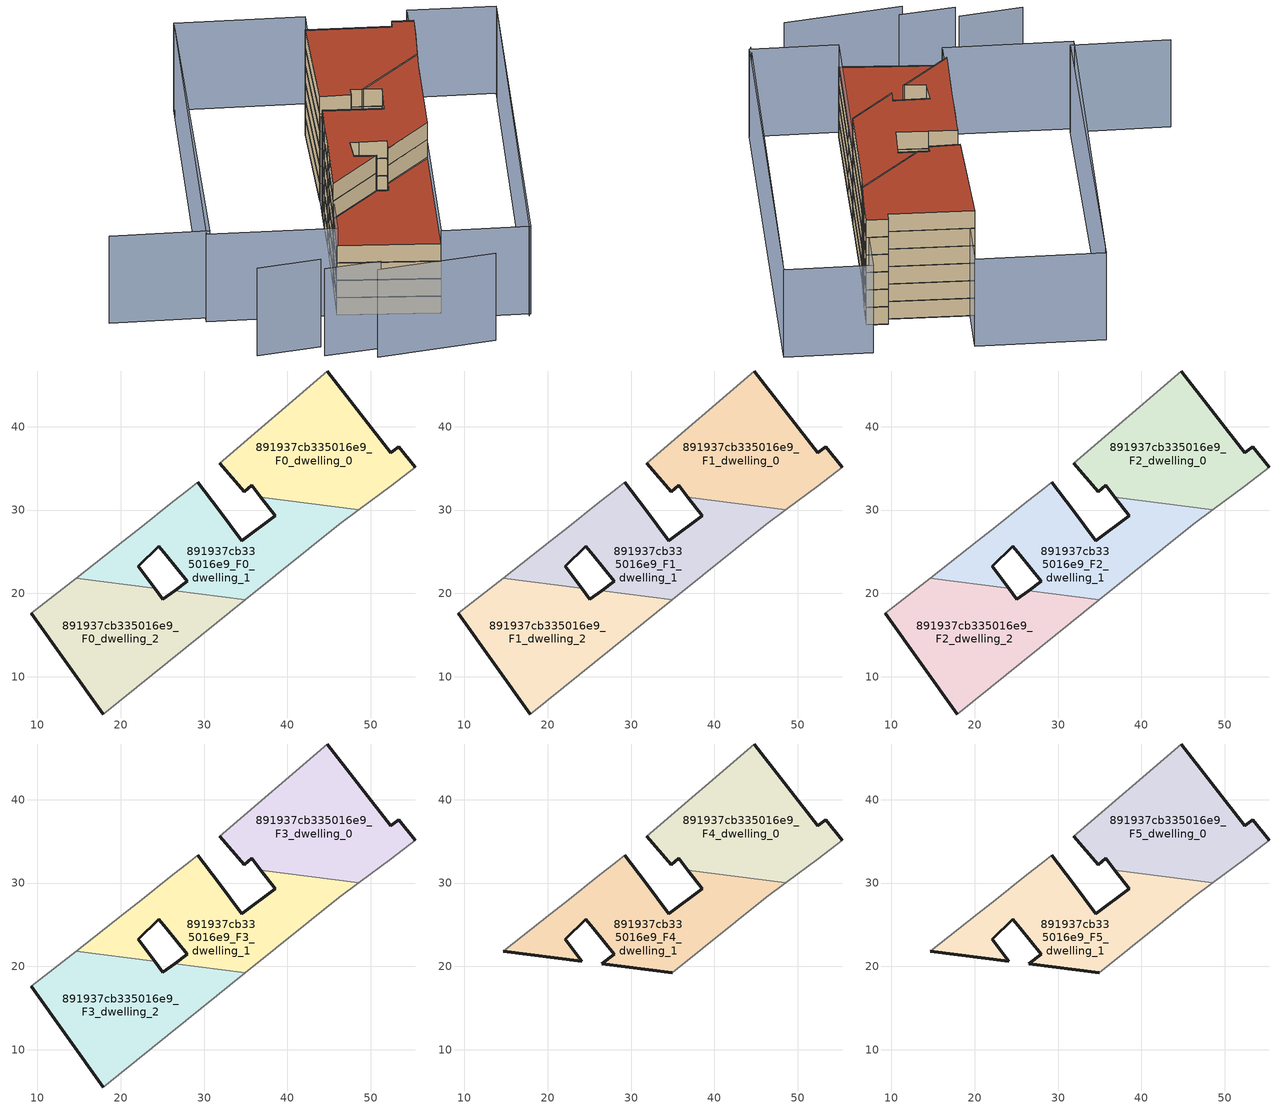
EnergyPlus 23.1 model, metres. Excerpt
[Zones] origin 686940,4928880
891937cb335016e9_F0_dwelling_0
 floor ground (EU_floor_Construction): 52.44,32.91 55.33,35.12 53.36,37.62 52.38,36.86 44.78,46.68 31.89,35.58 34.81,32.18 35.7,32.95 36.78,31.55 48.57,30.05 z0
 wall outside (EU_wall_Construction): 44.78,46.68 52.38,36.86 53.36,37.62 55.33,35.12 / 36.78,31.55 35.7,32.95 34.81,32.18 31.89,35.58 z0:3
 wall adiabatic (EU_wall_Construction): 31.89,35.58 44.78,46.68 / 55.33,35.12 52.44,32.91 48.57,30.05 z0:3
 wall to 891937cb335016e9_F0_dwelling_1 (EU_wall_Construction): 48.57,30.05 36.78,31.55 z0:3
891937cb335016e9_F0_dwelling_1
 floor ground (EU_floor_Construction): 46.22,28.31 48.57,30.05 36.78,31.55 38.51,29.33 34.5,26.32 31.73,30 29.21,33.35 28.31,32.63 25.92,30.73 22.51,28.01 20.38,26.31 14.65,21.83 24.05,20.63 22.09,23.27 24.58,25.64 25.44,24.57 27.97,21.43 26.46,20.32 34.93,19.24 z0
 wall outside (EU_wall_Construction): 26.46,20.32 27.97,21.43 25.44,24.57 24.58,25.64 22.09,23.27 24.05,20.63 / 29.21,33.35 31.73,30 34.5,26.32 38.51,29.33 36.78,31.55 z0:3
 wall adiabatic (EU_wall_Construction): 48.57,30.05 46.22,28.31 34.93,19.24 / 14.65,21.83 20.38,26.31 22.51,28.01 25.92,30.73 28.31,32.63 29.21,33.35 z0:3
 wall to 891937cb335016e9_F0_dwelling_2 (EU_wall_Construction): 34.93,19.24 26.46,20.32 / 24.04,20.63 14.65,21.83 z0:3
891937cb335016e9_F0_dwelling_2
 floor ground (EU_floor_Construction): 29.65,14.99 34.93,19.24 26.46,20.32 25.05,19.27 24.05,20.63 14.65,21.83 9.26,17.6 17.89,5.52 z0
 wall outside (EU_wall_Construction): 17.89,5.52 9.26,17.6 / 24.05,20.63 25.05,19.27 26.46,20.32 z0:3
 wall adiabatic (EU_wall_Construction): 34.93,19.24 29.65,14.99 17.89,5.52 / 9.26,17.6 14.65,21.83 z0:3
891937cb335016e9_F1_dwelling_0
 floor to 891937cb335016e9_F0_dwelling_0 (EU_floor_Construction): 52.44,32.91 55.33,35.12 53.36,37.62 52.38,36.86 44.78,46.68 31.89,35.58 34.81,32.18 35.7,32.95 36.78,31.55 48.57,30.05 z3
 wall outside (EU_wall_Construction): 44.78,46.68 52.38,36.86 53.36,37.62 55.33,35.12 / 36.78,31.55 35.7,32.95 34.81,32.18 31.89,35.58 z3:6
 wall adiabatic (EU_wall_Construction): 31.89,35.58 44.78,46.68 / 55.33,35.12 52.44,32.91 48.57,30.05 z3:6
 wall to 891937cb335016e9_F1_dwelling_1 (EU_wall_Construction): 48.57,30.05 36.78,31.55 z3:6
891937cb335016e9_F1_dwelling_1
 floor to 891937cb335016e9_F0_dwelling_1 (EU_floor_Construction): 46.22,28.31 48.57,30.05 36.78,31.55 38.51,29.33 34.5,26.32 31.73,30 29.21,33.35 28.31,32.63 25.92,30.73 22.51,28.01 20.38,26.31 14.65,21.83 24.04,20.63 22.09,23.27 24.58,25.64 25.44,24.57 27.97,21.43 26.46,20.32 34.93,19.24 z3
 wall outside (EU_wall_Construction): 26.46,20.32 27.97,21.43 25.44,24.57 24.58,25.64 22.09,23.27 24.05,20.63 / 29.21,33.35 31.73,30 34.5,26.32 38.51,29.33 36.78,31.55 z3:6
 wall adiabatic (EU_wall_Construction): 48.57,30.05 46.22,28.31 34.93,19.24 / 14.65,21.83 20.38,26.31 22.51,28.01 25.92,30.73 28.31,32.63 29.21,33.35 z3:6
 wall to 891937cb335016e9_F1_dwelling_2 (EU_wall_Construction): 34.93,19.24 26.46,20.32 / 24.04,20.63 14.65,21.83 z3:6
891937cb335016e9_F1_dwelling_2
 floor to 891937cb335016e9_F0_dwelling_2 (EU_floor_Construction): 29.65,14.99 34.93,19.24 26.46,20.32 25.05,19.27 24.04,20.63 14.65,21.83 9.26,17.6 17.89,5.52 z3
 wall outside (EU_wall_Construction): 17.89,5.52 9.26,17.6 / 24.05,20.63 25.05,19.27 26.46,20.32 z3:6
 wall adiabatic (EU_wall_Construction): 34.93,19.24 29.65,14.99 17.89,5.52 / 9.26,17.6 14.65,21.83 z3:6
891937cb335016e9_F2_dwelling_0
 floor to 891937cb335016e9_F1_dwelling_0 (EU_floor_Construction): 52.44,32.91 55.33,35.12 53.36,37.62 52.38,36.86 44.78,46.68 31.89,35.58 34.81,32.18 35.7,32.95 36.78,31.55 48.57,30.05 z6
 wall outside (EU_wall_Construction): 44.78,46.68 52.38,36.86 53.36,37.62 55.33,35.12 / 36.78,31.55 35.7,32.95 34.81,32.18 31.89,35.58 z6:9
 wall adiabatic (EU_wall_Construction): 31.89,35.58 44.78,46.68 / 55.33,35.12 52.44,32.91 48.57,30.05 z6:9
 wall to 891937cb335016e9_F2_dwelling_1 (EU_wall_Construction): 48.57,30.05 36.78,31.55 z6:9
891937cb335016e9_F2_dwelling_1
 floor to 891937cb335016e9_F1_dwelling_1 (EU_floor_Construction): 46.22,28.31 48.57,30.05 36.78,31.55 38.51,29.33 34.5,26.32 31.73,30 29.21,33.35 28.31,32.63 25.92,30.73 22.51,28.01 20.38,26.31 14.65,21.83 24.04,20.63 22.09,23.27 24.58,25.64 25.44,24.57 27.97,21.43 26.46,20.32 34.93,19.24 z6
 wall outside (EU_wall_Construction): 26.46,20.32 27.97,21.43 25.44,24.57 24.58,25.64 22.09,23.27 24.05,20.63 / 29.21,33.35 31.73,30 34.5,26.32 38.51,29.33 36.78,31.55 z6:9
 wall adiabatic (EU_wall_Construction): 48.57,30.05 46.22,28.31 34.93,19.24 / 14.65,21.83 20.38,26.31 22.51,28.01 25.92,30.73 28.31,32.63 29.21,33.35 z6:9
 wall to 891937cb335016e9_F2_dwelling_2 (EU_wall_Construction): 34.93,19.24 26.46,20.32 / 24.04,20.63 14.65,21.83 z6:9
891937cb335016e9_F2_dwelling_2
 floor to 891937cb335016e9_F1_dwelling_2 (EU_floor_Construction): 29.65,14.99 34.93,19.24 26.46,20.32 25.05,19.27 24.04,20.63 14.65,21.83 9.26,17.6 17.89,5.52 z6
 wall outside (EU_wall_Construction): 17.89,5.52 9.26,17.6 / 24.05,20.63 25.05,19.27 26.46,20.32 z6:9
 wall adiabatic (EU_wall_Construction): 34.93,19.24 29.65,14.99 17.89,5.52 / 9.26,17.6 14.65,21.83 z6:9
891937cb335016e9_F3_dwelling_0
 floor to 891937cb335016e9_F2_dwelling_0 (EU_floor_Construction): 52.44,32.91 55.33,35.12 53.36,37.62 52.38,36.86 44.78,46.68 31.89,35.58 34.81,32.18 35.7,32.95 36.78,31.55 48.57,30.05 z9
 wall outside (EU_wall_Construction): 44.78,46.68 52.38,36.86 53.36,37.62 55.33,35.12 / 36.78,31.55 35.7,32.95 34.81,32.18 31.89,35.58 z9:12
 wall adiabatic (EU_wall_Construction): 31.89,35.58 44.78,46.68 / 55.33,35.12 52.44,32.91 48.57,30.05 z9:12
 wall to 891937cb335016e9_F3_dwelling_1 (EU_wall_Construction): 48.57,30.05 36.78,31.55 z9:12
891937cb335016e9_F3_dwelling_1
 floor to 891937cb335016e9_F2_dwelling_1 (EU_floor_Construction): 46.22,28.31 48.57,30.05 36.78,31.55 38.51,29.33 34.5,26.32 31.73,30 29.21,33.35 28.31,32.63 25.92,30.73 22.51,28.01 20.38,26.31 14.65,21.83 24.04,20.63 22.09,23.27 24.58,25.64 25.44,24.57 27.97,21.43 26.46,20.32 34.93,19.24 z9
 wall outside (EU_wall_Construction): 26.46,20.32 27.97,21.43 25.44,24.57 24.58,25.64 22.09,23.27 24.05,20.63 / 29.21,33.35 31.73,30 34.5,26.32 38.51,29.33 36.78,31.55 z9:12
 wall adiabatic (EU_wall_Construction): 48.57,30.05 46.22,28.31 34.93,19.24 / 14.65,21.83 20.38,26.31 22.51,28.01 25.92,30.73 28.31,32.63 29.21,33.35 z9:12
 wall to 891937cb335016e9_F3_dwelling_2 (EU_wall_Construction): 34.93,19.24 26.46,20.32 / 24.04,20.63 14.65,21.83 z9:12
891937cb335016e9_F3_dwelling_2
 floor to 891937cb335016e9_F2_dwelling_2 (EU_floor_Construction): 29.65,14.99 34.93,19.24 26.46,20.32 25.05,19.27 24.04,20.63 14.65,21.83 9.26,17.6 17.89,5.52 z9
 wall outside (EU_wall_Construction): 17.89,5.52 9.26,17.6 / 24.05,20.63 25.05,19.27 26.46,20.32 z9:12
 wall adiabatic (EU_wall_Construction): 34.93,19.24 29.65,14.99 17.89,5.52 / 9.26,17.6 14.65,21.83 z9:12
 roof outside (EU_roof_Construction): 34.93,19.24 29.65,14.99 17.89,5.52 9.26,17.6 14.65,21.83 24.05,20.63 25.05,19.27 26.46,20.32 z12
891937cb335016e9_F4_dwelling_0
 floor to 891937cb335016e9_F3_dwelling_0 (EU_floor_Construction): 52.44,32.91 55.33,35.12 53.36,37.62 52.38,36.86 44.78,46.68 31.89,35.58 34.81,32.18 35.7,32.95 36.78,31.55 48.57,30.05 z12
 wall outside (EU_wall_Construction): 44.78,46.68 52.38,36.86 53.36,37.62 55.33,35.12 / 36.78,31.55 35.7,32.95 34.81,32.18 31.89,35.58 z12:15
 wall adiabatic (EU_wall_Construction): 31.89,35.58 44.78,46.68 / 55.33,35.12 52.44,32.91 48.57,30.05 z12:15
 wall to 891937cb335016e9_F4_dwelling_1 (EU_wall_Construction): 48.57,30.05 36.78,31.55 z12:15
891937cb335016e9_F4_dwelling_1
 floor to 891937cb335016e9_F3_dwelling_1 (EU_floor_Construction): 46.22,28.31 48.57,30.05 36.78,31.55 38.51,29.33 34.5,26.32 31.73,30 29.21,33.35 28.31,32.63 25.92,30.73 22.51,28.01 20.38,26.31 14.65,21.83 24.04,20.63 22.09,23.27 24.58,25.64 25.44,24.57 27.97,21.43 26.46,20.32 34.93,19.24 z12
 wall outside (EU_wall_Construction): 34.93,19.24 26.46,20.32 27.97,21.43 25.44,24.57 24.58,25.64 22.09,23.27 24.05,20.63 14.65,21.83 / 29.21,33.35 31.73,30 34.5,26.32 38.51,29.33 36.78,31.55 z12:15
 wall adiabatic (EU_wall_Construction): 48.57,30.05 46.22,28.31 34.93,19.24 / 14.65,21.83 20.38,26.31 22.51,28.01 25.92,30.73 28.31,32.63 29.21,33.35 z12:15
891937cb335016e9_F5_dwelling_0
 floor to 891937cb335016e9_F4_dwelling_0 (EU_floor_Construction): 52.44,32.91 55.33,35.12 53.36,37.62 52.38,36.86 44.78,46.68 31.89,35.58 34.81,32.18 35.7,32.95 36.78,31.55 48.57,30.05 z15
 wall outside (EU_wall_Construction): 44.78,46.68 52.38,36.86 53.36,37.62 55.33,35.12 / 36.78,31.55 35.7,32.95 34.81,32.18 31.89,35.58 z15:18
 wall adiabatic (EU_wall_Construction): 31.89,35.58 44.78,46.68 / 55.33,35.12 52.44,32.91 48.57,30.05 z15:18
 wall to 891937cb335016e9_F5_dwelling_1 (EU_wall_Construction): 48.57,30.05 36.78,31.55 z15:18
 roof outside (EU_roof_Construction): 53.36,37.62 55.33,35.12 52.44,32.91 48.57,30.05 36.78,31.55 35.7,32.95 34.81,32.18 31.89,35.58 44.78,46.68 52.38,36.86 z18
891937cb335016e9_F5_dwelling_1
 floor to 891937cb335016e9_F4_dwelling_1 (EU_floor_Construction): 46.22,28.31 48.57,30.05 36.78,31.55 38.51,29.33 34.5,26.32 31.73,30 29.21,33.35 28.31,32.63 25.92,30.73 22.51,28.01 20.38,26.31 14.65,21.83 24.04,20.63 22.09,23.27 24.58,25.64 25.44,24.57 27.97,21.43 26.46,20.32 34.93,19.24 z15
 wall outside (EU_wall_Construction): 34.93,19.24 26.46,20.32 27.97,21.43 25.44,24.57 24.58,25.64 22.09,23.27 24.05,20.63 14.65,21.83 / 29.21,33.35 31.73,30 34.5,26.32 38.51,29.33 36.78,31.55 z15:18
 wall adiabatic (EU_wall_Construction): 48.57,30.05 46.22,28.31 34.93,19.24 / 14.65,21.83 20.38,26.31 22.51,28.01 25.92,30.73 28.31,32.63 29.21,33.35 z15:18
 roof outside (EU_roof_Construction): 48.57,30.05 46.22,28.31 34.93,19.24 26.46,20.32 27.97,21.43 25.44,24.57 24.58,25.64 22.09,23.27 24.05,20.63 14.65,21.83 20.38,26.31 22.51,28.01 25.92,30.73 28.31,32.63 29.21,33.35 31.73,30 34.5,26.32 38.51,29.33 36.78,31.55 z18
shading: 3.74,6.93 16.52,-4.72 / -0.21,13.35 5.76,7.81 / -5.45,21.39 1.43,15.18 / 24.34,-5.18 67.08,28.72 / 38.4,64.65 -1.24,32.28 / -1.24,32.28 -10.31,43.4 / 68.53,29.86 24.88,-5.07 / 24.88,-5.07 16.93,4.87 / 16.93,4.87 60.58,39.8 / 60.58,39.8 68.53,29.86 / 51.26,50.93 9.33,17.51 / 9.33,17.51 -2.36,32.17 / -2.36,32.17 39.57,65.59 / 39.57,65.59 51.26,50.93 z0:15
[Building]
EU S2 Campaign: North Axis=0; Terrain=City; Solar Distribution=FullExterior
[Site:Location]
Bologna: Latitude=44.5; Longitude=11.25; Time Zone=1; Elevation=37
[SizingPeriod:WeatherFileDays]
AnnualSizingPeriod: Begin Month=1; Begin Day of Month=1; End Month=12; End Day of Month=31; Day of Week for Start Day=Monday; Use Weather File Daylight Saving Period=No; Use Weather File Rain and Snow Indicators=No
[MATERIAL]
EU_InternalMass_Material: Roughness=MediumRough; Thickness=0.1; Conductivity=1; Density=1800; Specific Heat=900; Thermal Absorptance=0.9; Solar Absorptance=0.7; Visible Absorptance=0.7
[MATERIAL:NOMASS] Roughness=MediumRough; Thermal Absorptance=0.9; Solar Absorptance=0.7; Visible Absorptance=0.7
Name | Thermal Resistance
EU_wall_NoMass | 0.905828
EU_roof_NoMass | 0.37593
EU_floor_NoMass | 0.67114
[CONSTRUCTION]
EU_wall_Construction: EU_wall_NoMass
EU_roof_Construction: EU_roof_NoMass
EU_floor_Construction: EU_floor_NoMass
EU_InternalMass_Construction: EU_InternalMass_Material
[ZONE] Type=1; Multiplier=1; Ceiling Height=autocalculate; Floor Area=autocalculate; Part of Total Floor Area=Yes
Name | Volume
891937cb335016e9_F0_dwelling_0 | 629.193
891937cb335016e9_F1_dwelling_0; 891937cb335016e9_F2_dwelling_0; 891937cb335016e9_F3_dwelling_0; 891937cb335016e9_F4_dwelling_0; 891937cb335016e9_F5_dwelling_0 | 629.194
891937cb335016e9_F0_dwelling_1; 891937cb335016e9_F1_dwelling_1; 891937cb335016e9_F2_dwelling_1; 891937cb335016e9_F3_dwelling_1; 891937cb335016e9_F4_dwelling_1; 891937cb335016e9_F5_dwelling_1 | 633.163
891937cb335016e9_F0_dwelling_2; 891937cb335016e9_F1_dwelling_2; 891937cb335016e9_F2_dwelling_2; 891937cb335016e9_F3_dwelling_2 | 631.17
[INTERNALMASS] Construction=EU_InternalMass_Construction
Name | Zone or ZoneList | Surface Area
891937cb335016e9_F0_dwelling_0_EU_InternalMass | 891937cb335016e9_F0_dwelling_0 | 209.731
891937cb335016e9_F0_dwelling_1_EU_InternalMass | 891937cb335016e9_F0_dwelling_1 | 211.054
891937cb335016e9_F0_dwelling_2_EU_InternalMass | 891937cb335016e9_F0_dwelling_2 | 210.39
891937cb335016e9_F1_dwelling_0_EU_InternalMass | 891937cb335016e9_F1_dwelling_0 | 209.731
891937cb335016e9_F1_dwelling_1_EU_InternalMass | 891937cb335016e9_F1_dwelling_1 | 211.054
891937cb335016e9_F1_dwelling_2_EU_InternalMass | 891937cb335016e9_F1_dwelling_2 | 210.39
891937cb335016e9_F2_dwelling_0_EU_InternalMass | 891937cb335016e9_F2_dwelling_0 | 209.731
891937cb335016e9_F2_dwelling_1_EU_InternalMass | 891937cb335016e9_F2_dwelling_1 | 211.054
891937cb335016e9_F2_dwelling_2_EU_InternalMass | 891937cb335016e9_F2_dwelling_2 | 210.39
891937cb335016e9_F3_dwelling_0_EU_InternalMass | 891937cb335016e9_F3_dwelling_0 | 209.731
891937cb335016e9_F3_dwelling_1_EU_InternalMass | 891937cb335016e9_F3_dwelling_1 | 211.054
891937cb335016e9_F3_dwelling_2_EU_InternalMass | 891937cb335016e9_F3_dwelling_2 | 210.39
891937cb335016e9_F4_dwelling_0_EU_InternalMass | 891937cb335016e9_F4_dwelling_0 | 324.668
891937cb335016e9_F4_dwelling_1_EU_InternalMass | 891937cb335016e9_F4_dwelling_1 | 306.505
891937cb335016e9_F5_dwelling_0_EU_InternalMass | 891937cb335016e9_F5_dwelling_0 | 324.668
891937cb335016e9_F5_dwelling_1_EU_InternalMass | 891937cb335016e9_F5_dwelling_1 | 306.505
[OTHEREQUIPMENT] Fuel Type=Electricity; Design Level Calculation Method=Watts/Area; Power per Zone Floor Area=1; Fraction Latent=0; Fraction Radiant=0; Fraction Lost=0; Carbon Dioxide Generation Rate=0; EndUse Subcategory=EU_Step8_InternalGains
Name | Zone or ZoneList or Space or SpaceList | Schedule
EU_Step8_InternalGain_891937cb335016e9_F0_dwelling_0_f000 | 891937cb335016e9_F0_dwelling_0 | EU_Step8_GainSchedule_891937cb335016e9_F0_dwelling_0_f000
EU_Step8_InternalGain_891937cb335016e9_F0_dwelling_1_f000 | 891937cb335016e9_F0_dwelling_1 | EU_Step8_GainSchedule_891937cb335016e9_F0_dwelling_1_f000
EU_Step8_InternalGain_891937cb335016e9_F0_dwelling_2_f000 | 891937cb335016e9_F0_dwelling_2 | EU_Step8_GainSchedule_891937cb335016e9_F0_dwelling_2_f000
EU_Step8_InternalGain_891937cb335016e9_F1_dwelling_0_f000 | 891937cb335016e9_F1_dwelling_0 | EU_Step8_GainSchedule_891937cb335016e9_F1_dwelling_0_f000
EU_Step8_InternalGain_891937cb335016e9_F1_dwelling_1_f000 | 891937cb335016e9_F1_dwelling_1 | EU_Step8_GainSchedule_891937cb335016e9_F1_dwelling_1_f000
EU_Step8_InternalGain_891937cb335016e9_F1_dwelling_2_f000 | 891937cb335016e9_F1_dwelling_2 | EU_Step8_GainSchedule_891937cb335016e9_F1_dwelling_2_f000
EU_Step8_InternalGain_891937cb335016e9_F2_dwelling_0_f000 | 891937cb335016e9_F2_dwelling_0 | EU_Step8_GainSchedule_891937cb335016e9_F2_dwelling_0_f000
EU_Step8_InternalGain_891937cb335016e9_F2_dwelling_1_f000 | 891937cb335016e9_F2_dwelling_1 | EU_Step8_GainSchedule_891937cb335016e9_F2_dwelling_1_f000
EU_Step8_InternalGain_891937cb335016e9_F2_dwelling_2_f000 | 891937cb335016e9_F2_dwelling_2 | EU_Step8_GainSchedule_891937cb335016e9_F2_dwelling_2_f000
EU_Step8_InternalGain_891937cb335016e9_F3_dwelling_0_f000 | 891937cb335016e9_F3_dwelling_0 | EU_Step8_GainSchedule_891937cb335016e9_F3_dwelling_0_f000
EU_Step8_InternalGain_891937cb335016e9_F3_dwelling_1_f000 | 891937cb335016e9_F3_dwelling_1 | EU_Step8_GainSchedule_891937cb335016e9_F3_dwelling_1_f000
EU_Step8_InternalGain_891937cb335016e9_F3_dwelling_2_f000 | 891937cb335016e9_F3_dwelling_2 | EU_Step8_GainSchedule_891937cb335016e9_F3_dwelling_2_f000
EU_Step8_InternalGain_891937cb335016e9_F4_dwelling_0_f000 | 891937cb335016e9_F4_dwelling_0 | EU_Step8_GainSchedule_891937cb335016e9_F4_dwelling_0_f000
EU_Step8_InternalGain_891937cb335016e9_F4_dwelling_1_f000 | 891937cb335016e9_F4_dwelling_1 | EU_Step8_GainSchedule_891937cb335016e9_F4_dwelling_1_f000
EU_Step8_InternalGain_891937cb335016e9_F5_dwelling_0_f000 | 891937cb335016e9_F5_dwelling_0 | EU_Step8_GainSchedule_891937cb335016e9_F5_dwelling_0_f000
EU_Step8_InternalGain_891937cb335016e9_F5_dwelling_1_f000 | 891937cb335016e9_F5_dwelling_1 | EU_Step8_GainSchedule_891937cb335016e9_F5_dwelling_1_f000
[ZONEVENTILATION:DESIGNFLOWRATE] Schedule=EU_AlwaysOn; Design Flow Rate Calculation Method=AirChanges/Hour; Air Changes per Hour=0.73129; Ventilation Type=Natural; Fan Pressure Rise=0; Fan Total Efficiency=1; Constant Term Coefficient=1; Temperature Term Coefficient=0; Velocity Term Coefficient=0; Velocity Squared Term Coefficient=0; Minimum Indoor Temperature=-100; Maximum Indoor Temperature=100; Delta Temperature=-100; Minimum Outdoor Temperature=-100; Maximum Outdoor Temperature=100; Maximum Wind Speed=40
Name | Zone or ZoneList or Space or SpaceList
EU_ConstantAir_891937cb335016e9_F0_dwelling_0 | 891937cb335016e9_F0_dwelling_0
EU_ConstantAir_891937cb335016e9_F0_dwelling_1 | 891937cb335016e9_F0_dwelling_1
EU_ConstantAir_891937cb335016e9_F0_dwelling_2 | 891937cb335016e9_F0_dwelling_2
EU_ConstantAir_891937cb335016e9_F1_dwelling_0 | 891937cb335016e9_F1_dwelling_0
EU_ConstantAir_891937cb335016e9_F1_dwelling_1 | 891937cb335016e9_F1_dwelling_1
EU_ConstantAir_891937cb335016e9_F1_dwelling_2 | 891937cb335016e9_F1_dwelling_2
EU_ConstantAir_891937cb335016e9_F2_dwelling_0 | 891937cb335016e9_F2_dwelling_0
EU_ConstantAir_891937cb335016e9_F2_dwelling_1 | 891937cb335016e9_F2_dwelling_1
EU_ConstantAir_891937cb335016e9_F2_dwelling_2 | 891937cb335016e9_F2_dwelling_2
EU_ConstantAir_891937cb335016e9_F3_dwelling_0 | 891937cb335016e9_F3_dwelling_0
EU_ConstantAir_891937cb335016e9_F3_dwelling_1 | 891937cb335016e9_F3_dwelling_1
EU_ConstantAir_891937cb335016e9_F3_dwelling_2 | 891937cb335016e9_F3_dwelling_2
EU_ConstantAir_891937cb335016e9_F4_dwelling_0 | 891937cb335016e9_F4_dwelling_0
EU_ConstantAir_891937cb335016e9_F4_dwelling_1 | 891937cb335016e9_F4_dwelling_1
EU_ConstantAir_891937cb335016e9_F5_dwelling_0 | 891937cb335016e9_F5_dwelling_0
EU_ConstantAir_891937cb335016e9_F5_dwelling_1 | 891937cb335016e9_F5_dwelling_1
[HVACTEMPLATE:THERMOSTAT] Constant Heating Setpoint=20; Constant Cooling Setpoint=50
EU_HeatOnly_891937cb335016e9_F0_dwelling_0; EU_HeatOnly_891937cb335016e9_F0_dwelling_1; EU_HeatOnly_891937cb335016e9_F0_dwelling_2; EU_HeatOnly_891937cb335016e9_F1_dwelling_0; EU_HeatOnly_891937cb335016e9_F1_dwelling_1; EU_HeatOnly_891937cb335016e9_F1_dwelling_2; EU_HeatOnly_891937cb335016e9_F2_dwelling_0; EU_HeatOnly_891937cb335016e9_F2_dwelling_1; EU_HeatOnly_891937cb335016e9_F2_dwelling_2; EU_HeatOnly_891937cb335016e9_F3_dwelling_0; EU_HeatOnly_891937cb335016e9_F3_dwelling_1; EU_HeatOnly_891937cb335016e9_F3_dwelling_2; EU_HeatOnly_891937cb335016e9_F4_dwelling_0; EU_HeatOnly_891937cb335016e9_F4_dwelling_1; EU_HeatOnly_891937cb335016e9_F5_dwelling_0; EU_HeatOnly_891937cb335016e9_F5_dwelling_1
[HVACTEMPLATE:ZONE:IDEALLOADSAIRSYSTEM] System Availability Schedule=EU_AlwaysOn; Maximum Heating Supply Air Temperature=50; Minimum Cooling Supply Air Temperature=13; Maximum Heating Supply Air Humidity Ratio=0.0156; Minimum Cooling Supply Air Humidity Ratio=0.0077; Heating Limit=NoLimit; Cooling Limit=NoLimit; Heating Availability Schedule=EU_AlwaysOn; Cooling Availability Schedule=EU_CoolingOff; Dehumidification Control Type=ConstantSensibleHeatRatio; Cooling Sensible Heat Ratio=0.7; Dehumidification Setpoint=60; Humidification Control Type=None; Humidification Setpoint=30; Outdoor Air Method=None; Outdoor Air Flow Rate per Person=0.00944; Outdoor Air Flow Rate per Zone Floor Area=0; Outdoor Air Flow Rate per Zone=0; Demand Controlled Ventilation Type=None; Outdoor Air Economizer Type=NoEconomizer; Heat Recovery Type=None; Sensible Heat Recovery Effectiveness=0.7; Latent Heat Recovery Effectiveness=0.65
Name | Template Thermostat
891937cb335016e9_F0_dwelling_0 | EU_HeatOnly_891937cb335016e9_F0_dwelling_0
891937cb335016e9_F0_dwelling_1 | EU_HeatOnly_891937cb335016e9_F0_dwelling_1
891937cb335016e9_F0_dwelling_2 | EU_HeatOnly_891937cb335016e9_F0_dwelling_2
891937cb335016e9_F1_dwelling_0 | EU_HeatOnly_891937cb335016e9_F1_dwelling_0
891937cb335016e9_F1_dwelling_1 | EU_HeatOnly_891937cb335016e9_F1_dwelling_1
891937cb335016e9_F1_dwelling_2 | EU_HeatOnly_891937cb335016e9_F1_dwelling_2
891937cb335016e9_F2_dwelling_0 | EU_HeatOnly_891937cb335016e9_F2_dwelling_0
891937cb335016e9_F2_dwelling_1 | EU_HeatOnly_891937cb335016e9_F2_dwelling_1
891937cb335016e9_F2_dwelling_2 | EU_HeatOnly_891937cb335016e9_F2_dwelling_2
891937cb335016e9_F3_dwelling_0 | EU_HeatOnly_891937cb335016e9_F3_dwelling_0
891937cb335016e9_F3_dwelling_1 | EU_HeatOnly_891937cb335016e9_F3_dwelling_1
891937cb335016e9_F3_dwelling_2 | EU_HeatOnly_891937cb335016e9_F3_dwelling_2
891937cb335016e9_F4_dwelling_0 | EU_HeatOnly_891937cb335016e9_F4_dwelling_0
891937cb335016e9_F4_dwelling_1 | EU_HeatOnly_891937cb335016e9_F4_dwelling_1
891937cb335016e9_F5_dwelling_0 | EU_HeatOnly_891937cb335016e9_F5_dwelling_0
891937cb335016e9_F5_dwelling_1 | EU_HeatOnly_891937cb335016e9_F5_dwelling_1
[SIZING:ZONE] Zone Cooling Design Supply Air Temperature Input Method=SupplyAirTemperature; Zone Cooling Design Supply Air Temperature=13; Zone Heating Design Supply Air Temperature Input Method=SupplyAirTemperature; Zone Heating Design Supply Air Temperature=50; Zone Cooling Design Supply Air Humidity Ratio=0.008; Zone Heating Design Supply Air Humidity Ratio=0.008; Cooling Design Air Flow Method=DesignDay; Cooling Design Air Flow Rate=0; Cooling Minimum Air Flow per Zone Floor Area=0.000762; Cooling Minimum Air Flow=0; Cooling Minimum Air Flow Fraction=0.2; Heating Design Air Flow Method=DesignDay; Heating Design Air Flow Rate=0; Heating Maximum Air Flow per Zone Floor Area=0.002032; Heating Maximum Air Flow=0.141576; Heating Maximum Air Flow Fraction=0.3; Account for Dedicated Outdoor Air System=No; Dedicated Outdoor Air System Control Strategy=NeutralSupplyAir; Dedicated Outdoor Air Low Setpoint Temperature for Design=autosize; Dedicated Outdoor Air High Setpoint Temperature for Design=autosize; Zone Load Sizing Method=Sensible Load Only No Latent Load; Zone Latent Cooling Design Supply Air Humidity Ratio Input Method=HumidityRatioDifference; Zone Cooling Design Supply Air Humidity Ratio Difference=0.005; Zone Latent Heating Design Supply Air Humidity Ratio Input Method=HumidityRatioDifference; Zone Humidification Design Supply Air Humidity Ratio Difference=0.005
891937cb335016e9_F0_dwelling_0; 891937cb335016e9_F0_dwelling_1; 891937cb335016e9_F0_dwelling_2; 891937cb335016e9_F1_dwelling_0; 891937cb335016e9_F1_dwelling_1; 891937cb335016e9_F1_dwelling_2; 891937cb335016e9_F2_dwelling_0; 891937cb335016e9_F2_dwelling_1; 891937cb335016e9_F2_dwelling_2; 891937cb335016e9_F3_dwelling_0; 891937cb335016e9_F3_dwelling_1; 891937cb335016e9_F3_dwelling_2; 891937cb335016e9_F4_dwelling_0; 891937cb335016e9_F4_dwelling_1; 891937cb335016e9_F5_dwelling_0; 891937cb335016e9_F5_dwelling_1
[SCHEDULE:CONSTANT]
Name | Hourly Value
EU_AlwaysOn | 1
EU_CoolingOff | 0
[SCHEDULE:FILE] Column Number=1; Rows to Skip at Top=0; Number of Hours of Data=8760; Column Separator=Comma; Interpolate to Timestep=No; Minutes per Item=60; Adjust Schedule for Daylight Savings=Yes
Name | File
EU_Step8_GainSchedule_891937cb335016e9_F0_dwelling_0_f000 | ../../schedules/891937cb335016e9/891937cb335016e9_F0_dwelling_0_f000_gain.csv
EU_Step8_GainSchedule_891937cb335016e9_F0_dwelling_1_f000 | ../../schedules/891937cb335016e9/891937cb335016e9_F0_dwelling_1_f000_gain.csv
EU_Step8_GainSchedule_891937cb335016e9_F0_dwelling_2_f000 | ../../schedules/891937cb335016e9/891937cb335016e9_F0_dwelling_2_f000_gain.csv
EU_Step8_GainSchedule_891937cb335016e9_F1_dwelling_0_f000 | ../../schedules/891937cb335016e9/891937cb335016e9_F1_dwelling_0_f000_gain.csv
EU_Step8_GainSchedule_891937cb335016e9_F1_dwelling_1_f000 | ../../schedules/891937cb335016e9/891937cb335016e9_F1_dwelling_1_f000_gain.csv
EU_Step8_GainSchedule_891937cb335016e9_F1_dwelling_2_f000 | ../../schedules/891937cb335016e9/891937cb335016e9_F1_dwelling_2_f000_gain.csv
EU_Step8_GainSchedule_891937cb335016e9_F2_dwelling_0_f000 | ../../schedules/891937cb335016e9/891937cb335016e9_F2_dwelling_0_f000_gain.csv
EU_Step8_GainSchedule_891937cb335016e9_F2_dwelling_1_f000 | ../../schedules/891937cb335016e9/891937cb335016e9_F2_dwelling_1_f000_gain.csv
EU_Step8_GainSchedule_891937cb335016e9_F2_dwelling_2_f000 | ../../schedules/891937cb335016e9/891937cb335016e9_F2_dwelling_2_f000_gain.csv
EU_Step8_GainSchedule_891937cb335016e9_F3_dwelling_0_f000 | ../../schedules/891937cb335016e9/891937cb335016e9_F3_dwelling_0_f000_gain.csv
EU_Step8_GainSchedule_891937cb335016e9_F3_dwelling_1_f000 | ../../schedules/891937cb335016e9/891937cb335016e9_F3_dwelling_1_f000_gain.csv
EU_Step8_GainSchedule_891937cb335016e9_F3_dwelling_2_f000 | ../../schedules/891937cb335016e9/891937cb335016e9_F3_dwelling_2_f000_gain.csv
EU_Step8_GainSchedule_891937cb335016e9_F4_dwelling_0_f000 | ../../schedules/891937cb335016e9/891937cb335016e9_F4_dwelling_0_f000_gain.csv
EU_Step8_GainSchedule_891937cb335016e9_F4_dwelling_1_f000 | ../../schedules/891937cb335016e9/891937cb335016e9_F4_dwelling_1_f000_gain.csv
EU_Step8_GainSchedule_891937cb335016e9_F5_dwelling_0_f000 | ../../schedules/891937cb335016e9/891937cb335016e9_F5_dwelling_0_f000_gain.csv
EU_Step8_GainSchedule_891937cb335016e9_F5_dwelling_1_f000 | ../../schedules/891937cb335016e9/891937cb335016e9_F5_dwelling_1_f000_gain.csv
